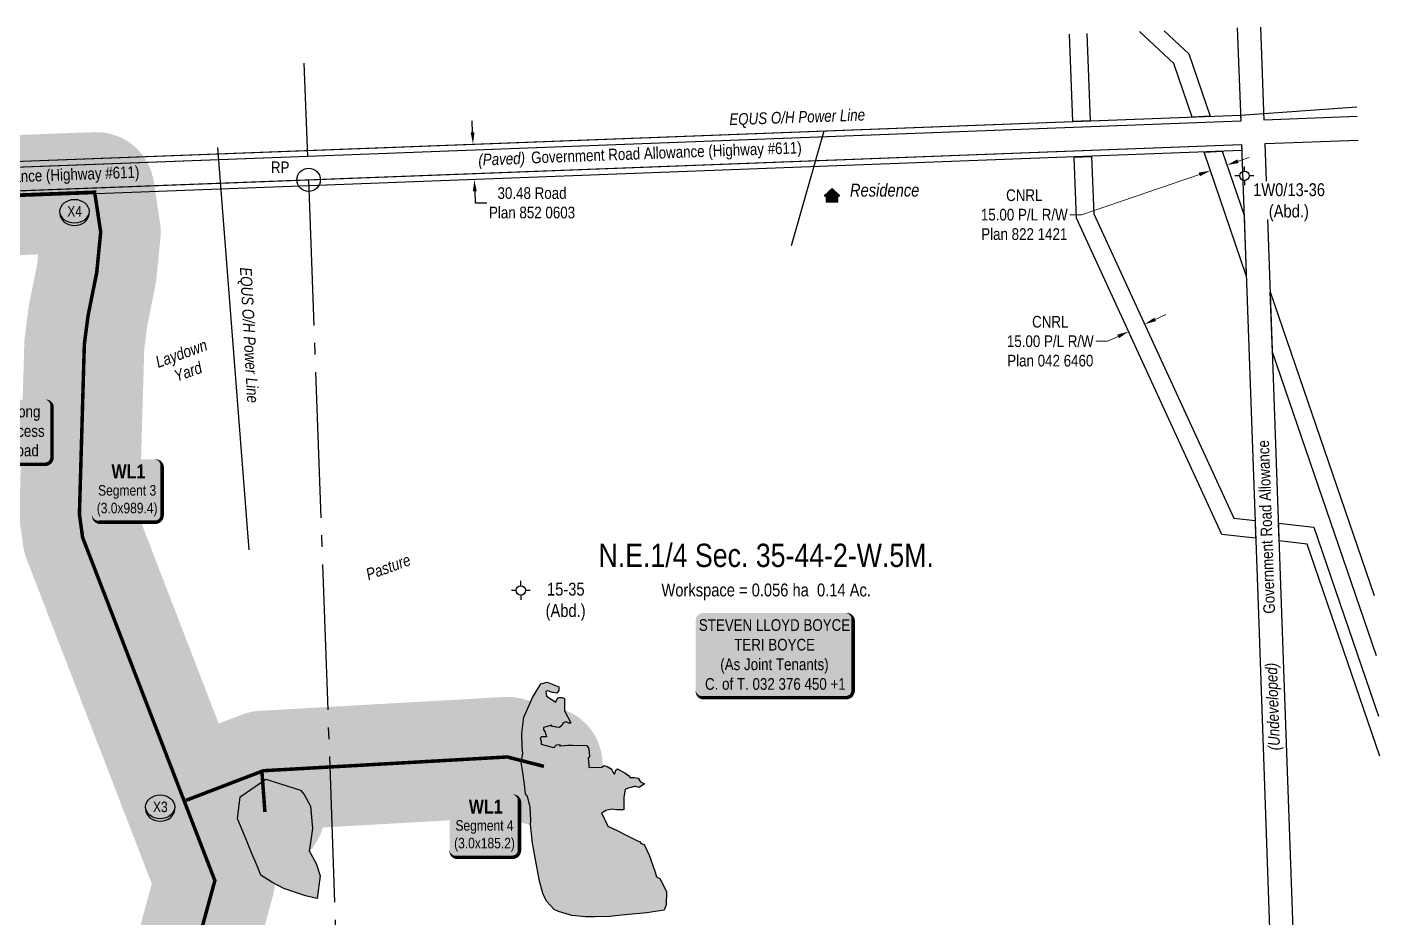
# Model space of a CAD drawing. Extents: x 687009 to 690957, y 5856829 to 5860501.
# Drawn here: x 689480 to 690641, y 5857933 to 5858698 of the extents above; entities that cross this region are included whole.
import ezdxf
from ezdxf.enums import TextEntityAlignment as Align

# ---------------------------------------------------------------- set-up
doc = ezdxf.new("R2010")
doc.units = 0
doc.header["$LTSCALE"] = 5
doc.header["$PDSIZE"] = 0.5
doc.linetypes.add('foc-QUARTERLINE', pattern=[33, 25, -3, 2, -3])
doc.layers.get('Defpoints').update_dxf_attribs({"color": 9})
for name, color, linetype in [('35', 37, 'Continuous'), ('AS-OWNER', 7, 'Continuous'), ('AS-POWER', 104, 'foc-POWER'), ('AS-RESIDENCE', 14, 'Continuous'), ('AS-TELUS', 224, 'foc-TEL'), ('C-SYMBOL', 7, 'Continuous'), ('F-RW', 190, 'Continuous'), ('F-WS-S', 190, 'Continuous'), ('L-AREAREQUIRED', 7, 'Continuous'), ('L-ROAD-T', 7, 'Continuous'), ('L-SEC', 7, 'Continuous'), ('L-SECQ', 8, 'foc-QUARTERLINE'), ('L-TITLEDB', 4, 'Continuous'), ('P-BUFFER-H 30m', 51, 'Continuous'), ('P-CROSSINGS', 250, 'Continuous'), ('T-WATER', 160, 'Continuous'), ('T-WATER-H', 133, 'Continuous')]:
    doc.layers.add(name, color=color, linetype=linetype)
doc.layers.add('F-RW-T', color=190, linetype='Continuous', lineweight=9)
doc.layers.add('T-TEXT', color=48, linetype='Continuous', lineweight=18)
doc.layers.add('P-PROPOSED-WL2', color=7, linetype='Continuous', true_color=0x05c1ff)
doc.layers.add('P-PROPOSED-WL3', color=92, linetype='Continuous', true_color=0x00bd00)
doc.styles.add('100L', font='ARIALN.TTF', dxfattribs={"height": 11})
doc.styles.add('175L', font='ARIALN.TTF', dxfattribs={"height": 20})
doc.styles.add('80', font='ARIALN.TTF', dxfattribs={"height": 10})
doc.styles.add('80CG', font='ARIALN.TTF', dxfattribs={"height": 10})
doc.styles.add('80L', font='ARIALN.TTF', dxfattribs={"height": 10})
doc.styles.add('80LS', font='ARIALNI.TTF', dxfattribs={"height": 10})
doc.styles.add('BOLD', font='ARIALNB.TTF')
doc.styles.add('Crossing', font='ARIALN.TTF', dxfattribs={"height": 10})
doc.styles.add('foc-LtypeFont', font='ARIALN.TTF', dxfattribs={"height": 7.349999999999999})
doc.linetypes.add('foc-POWER', pattern='A,6,-1,["P",foc-LtypeFont,S=0.2,R=0,X=-0.625,Y=-0.75],-1.239999999999999,4', length=12.24)
doc.linetypes.add('foc-TEL', pattern='A,2,-1,["T",foc-LtypeFont,S=0.2,R=0,X=-0.425,Y=-0.75],-1.239999999999999,8', length=12.24)
doc.linetypes.add('foc-TEL-NOLINE', pattern='A,0,-2,["T",foc-LtypeFont,S=0.2,R=0,X=-0.425,Y=-0.75],-10.24', length=12.24)
doc.dimstyles.new('Compass 5 000', dxfattribs={"dimscale": 5, "dimtxt": 9, "dimasz": 2, "dimexe": 0.2, "dimexo": 0.0625, "dimgap": 0.5, "dimtad": 0, "dimtih": 1, "dimtoh": 1, "dimzin": 0, "dimdsep": 46, "dimtxsty": '80CG', "dimcen": 0.1, "dimse1": 1, "dimse2": 1, "dimclrd": 256, "dimclrt": 256, "dimaunit": 1, "dimadec": 4, "dimazin": 0, "dimtfac": 0.06, "dimtofl": 0, "dimtmove": 0, "dimatfit": 1, "dimfxl": 0.2, "dimtolj": 1, "dimtzin": 0, "dimlwd": -1, "dimarcsym": 0})

# ---------------------------------------------------------------- blocks, each defined once
blk = doc.blocks.new('*U463')
h = blk.add_hatch(color=59)
edge = h.paths.add_edge_path()
edge.add_line((-61.49999999999999, -37), (61.49999999999999, -37))
edge.add_arc((61.5, -30.99999999999999), 6.000000000000007, 269.9999999999998, 359.9999999999999)
edge.add_line((67.5, -31), (67.5, 29.5))
edge.add_arc((61.5, 29.49999999999999), 6, 6.785183320455503e-14, 90.00000000000014)
edge.add_line((61.49999999999999, 35.5), (-61.49999999999999, 35.5))
edge.add_arc((-61.5, 29.49999999999999), 6.000000000000007, 89.99999999999987, 179.9999999999999)
edge.add_line((-67.5, 29.5), (-67.5, -31))
edge.add_arc((-61.5, -30.99999999999999), 6, 180, 270.0000000000001)
at = {"color": 1, "flags": 128}
blk.add_lwpolyline([(-61.49999999999999, -37, 3, 3, 0), (61.49999999999999, -37, 3, 3, 0.4142135623730951), (67.5, -31, 3, 3, 0), (67.5, 29.5, 3, 0, 0.4142135623730951), (61.49999999999999, 35.5, 0, 0, 0), (-61.49999999999999, 35.5, 0, 0, 0.4142135623730951), (-67.5, 29.5, 0, 0, 0), (-67.5, -31, 0, 3, 0.4142135623730951)], format="xyseb", close=True, dxfattribs=at)
blk.add_lwpolyline([(-54.30205076050055, -1.312602346922638e-10, 0, 7.5, 0), (-3.817500494356492e-16, -1.565301004892764e-15, 0, 0, 0)], format="xyseb", dxfattribs=at)
at = {"color": 1, "style": '80'}
blk.add_attdef('ENTER_TEXT_001', (-35.98567530695772, -4.996589358799454), '', height=10, dxfattribs=at)
blk = doc.blocks.new('*D464')
at = {"layer": 'Defpoints', "color": 0, "transparency": 16777216}
for p in [(690495.2804038397, 5858574.411607545), (690513.6486621471, 5858567.145306279), (690499.423770397, 5858562.285005065)]:
    blk.add_point(p, dxfattribs=at)
at = {"layer": 'F-RW-T', "transparency": 16777216}
for p, q in [((690518.9681793859, 5858582.505147114), (690528.431063182, 5858585.73838547)), ((690485.8175200436, 5858571.178369191), (690384.6925615754, 5858536.626418492)), ((690384.6925615754, 5858536.626418492), (690374.6925615752, 5858536.626418492))]:
    blk.add_line(p, q, dxfattribs=at)
for points in [[(690518.4293063267, 5858584.082294414), (690519.5070524453, 5858580.927999815), (690509.5052955898, 5858579.271908759)], [(690485.2786469844, 5858572.75551649), (690486.356393103, 5858569.601221891), (690495.2804038397, 5858574.411607545)]]:
    blk.add_solid(points, dxfattribs=at)
at = {"layer": 'F-RW-T', "transparency": 16777216, "insert": (690335.6066134172, 5858536.626418492), "char_height": 10, "attachment_point": 5, "style": '80CG'}
blk.add_mtext('\\A1;CNRL\\P15.00 P/L R/W\\PPlan 822 1421', dxfattribs=at)
blk = doc.blocks.new('*D465')
at = {"layer": 'Defpoints', "color": 0, "transparency": 16777216}
for p in [(690429.1633916199, 5858463.660778516), (690415.5428403271, 5858457.398898577), (690425.1808099723, 5858436.434833282)]:
    blk.add_point(p, dxfattribs=at)
at = {"layer": 'F-RW-T', "transparency": 16777216}
for p, q in [((690447.8871706445, 5858446.87380167), (690456.9729800243, 5858451.05089012)), ((690407.0091912132, 5858428.080656382), (690397.0091912127, 5858428.080656381)), ((690416.0950005925, 5858432.257744832), (690407.0091912132, 5858428.080656382))]:
    blk.add_line(p, q, dxfattribs=at)
for points in [[(690447.1909892363, 5858448.388103234), (690448.5833520531, 5858445.359500106), (690438.8013612651, 5858442.69671322)], [(690415.3988191844, 5858433.772046396), (690416.7911820011, 5858430.743443268), (690425.1808099723, 5858436.434833282)]]:
    blk.add_solid(points, dxfattribs=at)
at = {"layer": 'F-RW-T', "transparency": 16777216, "insert": (690357.9232430547, 5858428.080656381), "char_height": 10, "attachment_point": 5, "style": '80CG'}
blk.add_mtext('\\A1;CNRL\\P15.00 P/L R/W\\PPlan 042 6460', dxfattribs=at)
blk = doc.blocks.new('GABD')
for p, q in [((-0.8077887898243716, 0), (-1.615577579648743, 0)), ((0, 0.8077887898252811), (0, 1.615577579648743)), ((1.615577579648743, 0), (0.8077887898243716, 0)), ((0, -0.8077887898252811), (0, -1.615577579648743))]:
    blk.add_line(p, q)
blk.add_circle((0, 0), 0.8)
blk = doc.blocks.new('res_occ')
for points in [[(0.1000986410450423, 0.8906701123119093), (-1.256710929257224, -0.3736609102117654), (1.456908211347308, -0.3736609102117654)], [(-0.8999013589549576, -1.425351696405505), (1.100098641045042, -1.425351696405505), (1.100098641045042, -0.3736609102117654), (-0.8999013589549576, -0.3736609102117654)]]:
    blk.add_hatch(color=14).paths.add_polyline_path(points)
at = {"color": 14}
for points in [[(0.1000986410450423, 0.8906701123119093), (-1.256710929257224, -0.3736609102117654), (1.456908211347308, -0.3736609102117654)], [(-0.8999013589549576, -1.425351696405505), (1.100098641045042, -1.425351696405505), (1.100098641045042, -0.3736609102117654), (-0.8999013589549576, -0.3736609102117654)]]:
    blk.add_lwpolyline(points, close=True, dxfattribs=at)
blk = doc.blocks.new('RP')
at = {"layer": '35', "color": 3}
blk.add_circle((0, 0), 10, dxfattribs=at)
at = {"layer": '35', "color": 3, "style": '80'}
blk.add_attdef('RP_001', (-32.36089367917796, 5.754369554757101), '', height=10, dxfattribs=at)
blk = doc.blocks.new('xing2')
h = blk.add_hatch(color=50)
h.dxf.hatch_style = 1
edge = h.paths.add_edge_path()
edge.add_ellipse((0, 0), major_axis=(-12.5, 0), ratio=0.8162973455633619, start_angle=0, end_angle=360)
h = blk.add_hatch(color=250)
h.dxf.hatch_style = 1
edge = h.paths.add_edge_path()
edge.add_ellipse((0, -2.047489049626165), major_axis=(-12.5, 0), ratio=0.8162973455633619, start_angle=0, end_angle=180)
edge.add_line((12.5, -2.047489049626165), (12.5, 0))
edge.add_ellipse((0, 0), major_axis=(-12.5, 0), ratio=0.8162973455633619, start_angle=0, end_angle=180, ccw=False)
edge.add_line((-12.5, 0), (-12.5, -2.047489049626165))
at = {"color": 250}
blk.add_ellipse((0, 0), major_axis=(-12.5, 0), ratio=0.8162973455633619, dxfattribs=at)
blk.add_ellipse((0, -2.047489049626165), major_axis=(-12.5, 0), ratio=0.8162973455633619, start_param=0, end_param=3.141592653589793, dxfattribs=at)
at = {"color": 250, "style": 'Crossing'}
blk.add_attdef('CROSSING', text='', height=9, dxfattribs=at).set_placement((0.08916442567715421, 0.0199513138486509), align=Align.MIDDLE_CENTER)
at = {"color": 250, "style": 'Crossing', "flags": 1}
for tag, p in [('OWNER', (0.08916442567715421, -12.49201765665748)), ('DESCRIPTION', (0.08916442567715421, -25.770021277247)), ('LOCATION', (0.08916442567715421, -39.30337514164421)), ('DWG_REF', (0.08916442567715421, -52.83672900604233))]:
    blk.add_attdef(tag, text='', height=9, dxfattribs=at).set_placement(p, align=Align.MIDDLE_CENTER)
blk = doc.blocks.new('*D501')
at = {"layer": 'Defpoints', "color": 0, "transparency": 16777216}
for p in [(689851.9407806008, 5858596.867721641), (689853.1020679036, 5858566.359889701), (689863.8032112673, 5858566.767231067)]:
    blk.add_point(p, dxfattribs=at)
at = {"layer": 'L-TITLEDB', "transparency": 16777216}
for p, q in [((689862.2615472506, 5858607.267826066), (689861.8811705367, 5858617.260589126)), ((689864.1835879812, 5858556.774468007), (689864.5639646951, 5858546.781704948)), ((689864.5639646951, 5858546.781704948), (689874.563964695, 5858546.781704948))]:
    blk.add_line(p, q, dxfattribs=at)
for points in [[(689863.9270077604, 5858607.331222185), (689860.5960867407, 5858607.204429947), (689862.6419239645, 5858597.275063007)], [(689865.849048491, 5858556.837864126), (689862.5181274713, 5858556.711071888), (689863.8032112673, 5858566.767231067)]]:
    blk.add_solid(points, dxfattribs=at)
at = {"layer": 'L-TITLEDB', "transparency": 16777216, "insert": (689913.2986168098, 5858546.781704948), "char_height": 10, "attachment_point": 5, "style": '80CG'}
blk.add_mtext('\\A1;30.48 Road\\PPlan 852 0603', dxfattribs=at)
blk = doc.blocks.new('*U502')
h = blk.add_hatch(color=59)
edge = h.paths.add_edge_path()
edge.add_line((-18.99999999999998, -28.5), (18.99999999999998, -28.5))
edge.add_arc((18.99999999999998, -22.49999999999999), 6.000000000000007, 269.9999999999999, 359.9999999999999)
edge.add_line((24.99999999999999, -22.5), (24.99999999999999, 21))
edge.add_arc((18.99999999999998, 20.99999999999999), 6.000000000000007, 6.785183320455494e-14, 90.00000000000007)
edge.add_line((18.99999999999998, 27), (-18.99999999999998, 27))
edge.add_arc((-18.99999999999998, 20.99999999999999), 6.000000000000007, 89.99999999999993, 179.9999999999999)
edge.add_line((-24.99999999999999, 21), (-24.99999999999999, -22.5))
edge.add_arc((-18.99999999999998, -22.49999999999999), 6.000000000000007, 180, 270.0000000000001)
at = {"color": 1, "flags": 128}
blk.add_lwpolyline([(52.18312858462288, 32.97587194932537, 0, 7.499999999999999, 0), (-6.78768500806788e-15, -2.891198473161696e-16, 0, 0, 0)], format="xyseb", dxfattribs=at)
blk.add_lwpolyline([(-18.99999999999998, -28.5, 3, 3, 0), (18.99999999999998, -28.5, 3, 3, 0.4142135623730951), (24.99999999999999, -22.5, 3, 3, 0), (24.99999999999999, 21, 3, 0, 0.4142135623730951), (18.99999999999998, 27, 0, 0, 0), (-18.99999999999998, 27, 0, 0, 0.4142135623730951), (-24.99999999999999, 21, 0, 0, 0), (-24.99999999999999, -22.5, 0, 3, 0.4142135623730951)], format="xyseb", close=True, dxfattribs=at)
at = {"color": 1, "style": '80'}
blk.add_attdef('ENTER_TEXT_001', (-35.98567530695772, -4.996589358799454), '', height=10, dxfattribs=at)
blk = doc.blocks.new('*U530')
h = blk.add_hatch(color=254)
edge = h.paths.add_edge_path()
edge.add_line((-23.99999999999999, -35.30845563206822), (23.99999999999998, -35.30845563206822))
edge.add_arc((23.99999999999998, -29.30845563206822), 6, 270, 360)
edge.add_line((29.99999999999998, -29.30845563206822), (29.99999999999998, 12.5))
edge.add_arc((23.99999999999998, 12.5), 6, 0, 90)
edge.add_line((23.99999999999998, 18.5), (-23.99999999999998, 18.5))
edge.add_arc((-23.99999999999998, 12.5), 6, 90, 180)
edge.add_line((-29.99999999999998, 12.5), (-29.99999999999999, -29.30845563206822))
edge.add_arc((-23.99999999999999, -29.30845563206822), 6, 180, 270)
at = {"layer": 'P-PROPOSED-WL2', "flags": 128}
blk.add_lwpolyline([(25.37934314027968, 47.56352351533677, 0, 7.499999999999996, 0), (-3.398394867633905e-15, -2.958228394578794e-31, 0, 0, 0)], format="xyseb", dxfattribs=at)
blk.add_lwpolyline([(-23.99999999999999, -35.30845563206822, 3, 3, 0), (23.99999999999998, -35.30845563206822, 3, 3, 0.414213562373095), (29.99999999999998, -29.30845563206822, 3, 3, 0), (29.99999999999998, 12.5, 3, 0, 0.414213562373095), (23.99999999999998, 18.5, 0, 0, 0), (-23.99999999999998, 18.5, 0, 0, 0.414213562373095), (-29.99999999999998, 12.5, 0, 0, 0), (-29.99999999999999, -29.30845563206822, 0, 3, 0.414213562373095)], format="xyseb", close=True, dxfattribs=at)
at = {"layer": 'P-PROPOSED-WL2'}
for tag, p, height, style in [('TEMP_AREA_W1_001', (-9.212824010914055, 2.244292974654144), 12, 'BOLD'), ('ENTER_TEXT_001', (-30.65893587994544, -12.47010782646594), 9, '80')]:
    blk.add_attdef(tag, p, '', height=height, dxfattribs=dict(at, style=style))
blk = doc.blocks.new('*U528')
h = blk.add_hatch(color=254)
edge = h.paths.add_edge_path()
edge.add_line((-23.99999999999999, -35.30845563206822), (23.99999999999998, -35.30845563206822))
edge.add_arc((23.99999999999998, -29.30845563206822), 6, 270, 360)
edge.add_line((29.99999999999998, -29.30845563206822), (29.99999999999998, 12.5))
edge.add_arc((23.99999999999998, 12.5), 6, 0, 90)
edge.add_line((23.99999999999998, 18.5), (-23.99999999999998, 18.5))
edge.add_arc((-23.99999999999998, 12.5), 6, 90, 180)
edge.add_line((-29.99999999999998, 12.5), (-29.99999999999999, -29.30845563206822))
edge.add_arc((-23.99999999999999, -29.30845563206822), 6, 180, 270)
at = {"layer": 'P-PROPOSED-WL2', "flags": 128}
blk.add_lwpolyline([(-23.99999999999999, -35.30845563206822, 3, 3, 0), (23.99999999999998, -35.30845563206822, 3, 3, 0.414213562373095), (29.99999999999998, -29.30845563206822, 3, 3, 0), (29.99999999999998, 12.5, 3, 0, 0.414213562373095), (23.99999999999998, 18.5, 0, 0, 0), (-23.99999999999998, 18.5, 0, 0, 0.414213562373095), (-29.99999999999998, 12.5, 0, 0, 0), (-29.99999999999999, -29.30845563206822, 0, 3, 0.414213562373095)], format="xyseb", close=True, dxfattribs=at)
blk.add_lwpolyline([(-38.80829092195984, -40.62242336932036, 0, 7.499999999999996, 0), (-3.398394867633904e-15, 1.97215226305253e-31, 0, 0, 0)], format="xyseb", dxfattribs=at)
at = {"layer": 'P-PROPOSED-WL2'}
for tag, p, height, style in [('TEMP_AREA_W1_001', (-9.212824010914055, 2.244292974654144), 12, 'BOLD'), ('ENTER_TEXT_001', (-30.65893587994544, -12.47010782646594), 9, '80')]:
    blk.add_attdef(tag, p, '', height=height, dxfattribs=dict(at, style=style))

msp = doc.modelspace()

# ---------------------------------------------------------------- hatches: boundary and pattern name
at = {"layer": 'P-BUFFER-H 30m'}
h = msp.add_hatch(color=256, dxfattribs=at)
h.dxf.hatch_style = 1
edge = h.paths.add_edge_path()
edge.add_line((690071.2443255985, 5857687.12353174), (690070.0745351468, 5857684.361395894))
edge.add_arc((690024.0389377099, 5857703.857903423), 49.99390000001409, 247.0468864273067, 337.04688642848316, ccw=False)
edge.add_line((690004.5424301795, 5857657.822305986), (689940.0232625963, 5857685.14677893))
edge.add_line((689940.0232625963, 5857685.14677893), (689912.432715034, 5857695.172374634))
edge.add_line((689912.432715034, 5857695.172374634), (689891.7621787093, 5857698.3575878))
edge.add_line((689891.7621787093, 5857698.3575878), (689834.0933189148, 5857695.126986505))
edge.add_arc((689831.2970519856, 5857745.042624622), 49.9939000007523, 269.62890640423035, 273.2063501179602, ccw=False)
edge.add_line((689830.973253504, 5857695.049773214), (689755.6545951284, 5857695.537604314))
edge.add_line((689755.6545951284, 5857695.537604314), (689736.502457404, 5857689.277532655))
edge.add_arc((689720.970109325, 5857736.797383244), 49.99389999670665, 271.9541163176707, 288.1005084824957, ccw=False)
edge.add_line((689722.6748589254, 5857686.832556959), (689701.7260801074, 5857686.117805699))
edge.add_arc((689700.0213304952, 5857736.082631988), 49.9939000008337, 225.1432552012045, 271.9541163309926, ccw=False)
edge.add_line((689664.7588024744, 5857700.643329584), (689641.9940202569, 5857723.294559052))
edge.add_arc((689677.2565482351, 5857758.733861952), 49.99390032233812, 225.0595366905232, 225.1432556371774, ccw=False)
edge.add_line((689641.9422750274, 5857723.346121458), (689639.6124849267, 5857725.671074796))
edge.add_arc((689674.9267581715, 5857761.05881479), 49.99389999456474, 198.276768267447, 225.0595362555294, ccw=False)
edge.add_line((689627.4549147391, 5857745.380354477), (689582.8585112474, 5857880.411055342))
edge.add_arc((689630.3303546855, 5857896.089515654), 49.99389999959438, 187.5521868390459, 198.2767682643833, ccw=False)
edge.add_line((689580.770123638, 5857889.518858481), (689577.6120087751, 5857913.339444175))
edge.add_arc((689627.1722398229, 5857919.910101349), 49.99390000000799, 164.7437299251624, 187.5521868400689, ccw=False)
edge.add_line((689578.9401981677, 5857933.06533586), (689587.0365142366, 5857962.749478215))
edge.add_line((689587.0365142366, 5857962.749478215), (689573.4753232907, 5857997.925436327))
edge.add_line((689573.4753232907, 5857997.925436327), (689479.6053527086, 5858241.45545326))
edge.add_arc((689526.253797336, 5858259.436350129), 49.99390001151205, 187.9243772961414, 201.0794284463863, ccw=False)
edge.add_line((689476.7372942814, 5858252.54389312), (689473.9358368276, 5858272.670007257))
edge.add_arc((689523.4523398688, 5858279.56246427), 49.99389999889962, 178.338286337181, 187.9243773035609, ccw=False)
edge.add_line((689473.479464274, 5858281.012202829), (689477.7165920079, 5858427.067128165))
edge.add_arc((689527.6894676376, 5858425.617389606), 49.99390003376349, 172.6196544044083, 178.3382863394086, ccw=False)
edge.add_line((689478.1097528016, 5858432.039376633), (689481.2821754996, 5858456.531455485))
edge.add_arc((689530.8618902983, 5858450.109468462), 49.99389999638356, 168.6353964440166, 172.6196544031581, ccw=False)
edge.add_line((689481.8482158403, 5858459.960851764), (689488.8034869327, 5858494.565473528))
edge.add_line((689488.8034869327, 5858494.565473528), (689489.5966974278, 5858502.598014894))
edge.add_line((689489.5966974278, 5858502.598014894), (688971.1391903041, 5858483.096326819))
edge.add_line((688971.1391903041, 5858483.096326819), (688978.0644079524, 5858299.702987806))
edge.add_arc((688928.1061139046, 5858297.81648494), 49.99390000012879, -87.83269331454773, 2.1625502314515757, ccw=False)
edge.add_line((688929.9967640907, 5858247.858347674), (688909.8884299328, 5858247.097354014))
edge.add_arc((688907.9977797468, 5858297.055491281), 49.99390000038043, 182.1655036757525, 272.167306685319, ccw=False)
edge.add_line((688858.0395830098, 5858295.166413201), (688851.1039930898, 5858478.583694645))
edge.add_line((688851.1039930898, 5858478.583694645), (688094.8010200649, 5858450.102987351))
edge.add_line((688094.8010200649, 5858450.102987351), (687293.560712656, 5858419.892808022))
edge.add_line((687293.560712656, 5858419.892808022), (687265.4885903312, 5858418.834369199))
edge.add_arc((687263.6049453584, 5858468.792771082), 49.99389999879019, 182.1592725971821, 272.15927259708906, ccw=False)
edge.add_line((687213.6465434744, 5858466.909126109), (687213.533524776, 5858469.906630223))
edge.add_arc((687263.4919266602, 5858471.790275197), 49.99389999999299, 92.15927259624891, 182.1592725982387, ccw=False)
edge.add_line((687261.6082816881, 5858521.74867708), (687289.680404012, 5858522.807115904))
edge.add_line((687289.680404012, 5858522.807115904), (688090.9231686047, 5858553.017387822))
edge.add_line((688090.9231686047, 5858553.017387822), (688900.1762426507, 5858583.492079568))
edge.add_arc((688902.0575694974, 5858533.533590334), 49.99390000093553, 84.00758123637797, 92.15661401058048, ccw=False)
edge.add_arc((688916.1834125841, 5858534.060185254), 49.99390000189398, 92.15415514702431, 100.2622809319655, ccw=False)
edge.add_line((688914.304229721, 5858584.018755181), (689537.4404916024, 5858607.45791623))
edge.add_arc((689539.3196744357, 5858557.499346304), 49.99389999982757, 8.64413805229998, 92.15415511280008, ccw=False)
edge.add_line((689588.7456883499, 5858565.01327908), (689594.171233869, 5858529.324499814))
edge.add_arc((689544.7452199546, 5858521.810567036), 49.99390000042543, -5.639652833308503, 8.644138053335212, ccw=False)
edge.add_line((689594.4971308417, 5858516.897584201), (689591.0320288783, 5858481.807812897))
edge.add_arc((689541.2801179626, 5858486.720795725), 49.99390002832771, 348.6353964524769, 354.36034717735214, ccw=False)
edge.add_line((689590.2937924535, 5858476.869412424), (689583.1796079114, 5858441.47414717))
edge.add_line((689583.1796079114, 5858441.47414717), (689580.5839626552, 5858421.43496755))
edge.add_line((689580.5839626552, 5858421.43496755), (689576.5524423871, 5858282.467386501))
edge.add_line((689576.5524423871, 5858282.467386501), (689577.8988610277, 5858272.794501696))
edge.add_line((689577.8988610277, 5858272.794501696), (689644.4308112857, 5858100.188428735))
edge.add_line((689644.4308112857, 5858100.188428735), (689664.593097456, 5858107.902858209))
edge.add_arc((689682.4585407517, 5858061.210075329), 49.9939000000206, 93.22974678397719, 110.9376904591494, ccw=False)
edge.add_line((689679.6418910626, 5858111.12456743), (689736.7773416406, 5858114.348692174))
edge.add_line((689736.7773416406, 5858114.348692174), (689889.3605122908, 5858122.958684735))
edge.add_arc((689892.1770970771, 5858073.044188972), 49.99389999959693, 75.65231338103672, 93.2296722834439, ccw=False)
edge.add_line((689904.5658568509, 5858121.4787703), (689936.2602456543, 5858113.371873156))
edge.add_arc((689923.8714858807, 5858064.937291828), 49.99389999953729, -14.347686621419086, 75.65231338129519, ccw=False)
edge.add_line((689972.3060672089, 5858052.548532052), (689971.5627416224, 5858049.642457172))
edge.add_arc((689923.1281602943, 5858062.031216947), 49.99389999991232, 255.6523133794857, 345.6523133796149, ccw=False)
edge.add_line((689910.739400519, 5858013.596635619), (689886.9825785015, 5858019.673235291))
edge.add_line((689886.9825785015, 5858019.673235291), (689742.5795750973, 5858011.52483478))
edge.add_line((689742.5795750973, 5858011.52483478), (689733.7822153849, 5858011.028404199))
edge.add_arc((689685.6204755679, 5858024.438730629), 49.9938999996549, 277.1801890702899, 344.44048097899173, ccw=False)
edge.add_arc((689642.7390074675, 5857965.584207944), 49.99389999999109, -15.256270075972623, 10.665569125069624, ccw=False)
edge.add_line((689690.9710491224, 5857952.428973433), (689681.1109891516, 5857916.278282021))
edge.add_line((689681.1109891516, 5857916.278282021), (689682.2104476542, 5857907.985440684))
edge.add_line((689682.2104476542, 5857907.985440684), (689720.3970339361, 5857792.362630202))
edge.add_line((689720.3970339361, 5857792.362630202), (689731.8542819667, 5857796.107548639))
edge.add_arc((689747.3866300604, 5857748.587698051), 49.99390000037864, 89.59937573579782, 108.10050849880611, ccw=False)
edge.add_line((689747.7361951831, 5857798.580375929), (689751.4174989242, 5857798.554635053))
edge.add_line((689751.4174989242, 5857798.554635053), (689829.9853657257, 5857798.04576581))
edge.add_line((689829.9853657257, 5857798.04576581), (689891.5473115157, 5857801.494457225))
edge.add_arc((689894.3435784405, 5857751.578819109), 49.99390000051139, 81.23994563544608, 93.20635011303148, ccw=False)
edge.add_line((689901.9574905934, 5857800.989530286), (689933.2572550452, 5857796.166412964))
edge.add_arc((689925.6433428933, 5857746.755701787), 49.99390000033375, 70.03033995805532, 81.23994563663291, ccw=False)
edge.add_line((689942.7173845028, 5857793.743648543), (689976.4928395374, 5857781.470638872))
edge.add_arc((689959.418797995, 5857734.482692115), 49.99389997833607, 67.04688650388562, 70.03034003052278, ccw=False)
edge.add_line((689978.9153054551, 5857780.518289558), (690044.7052356917, 5857752.655636705))
edge.add_arc((690025.2087281625, 5857706.620039269), 49.9938999993091, -22.953113571932988, 67.04688642799613, ccw=False)
h.paths.add_polyline_path([(690025.2087281614, 5857706.620039268), (690024.0389377096, 5857703.857903422), (689958.3209374349, 5857731.690093258), (689924.8955715022, 5857743.835890813), (689894.1974614729, 5857748.566296582), (689831.2970519919, 5857745.042624621), (689751.048505893, 5857745.56238609), (689747.8541961478, 5857745.584721372), (689720.9701093136, 5857736.797383247), (689700.0213304961, 5857736.082631987), (689677.2565482783, 5857758.733861454), (689674.9267581776, 5857761.058814792), (689630.3303546858, 5857896.089515652), (689627.1722398226, 5857919.910101352), (689639.5860361524, 5857965.423751544), (689620.1226879673, 5858015.909134668), (689526.2537973232, 5858259.43635013), (689523.4523398703, 5858279.562464269), (689527.6894676037, 5858425.617389608), (689530.8618903022, 5858450.10946846), (689538.3097426486, 5858487.164834098), (689541.7231697299, 5858521.731313498), (689536.7565708959, 5858554.401180311), (688919.2941169558, 5858531.175438549), (688928.1061139052, 5858297.816484937), (688907.9977797468, 5858297.05549128), (688899.1734048218, 5858530.423218881), (688092.9196931901, 5858500.061476581), (687291.677067683, 5858469.851209903), (687263.604945359, 5858468.792771083), (687263.4919266602, 5858471.790275197), (687291.5640489846, 5858472.848714019), (688092.8068135775, 5858503.058985937), (688902.0575695257, 5858533.533590335), (688910.8819232995, 5858300.166422093), (688924.9954354862, 5858300.700543582), (688916.1834125549, 5858534.060185254), (689539.319674436, 5858557.499346303), (689544.745219955, 5858521.810567036), (689541.2801179916, 5858486.720795731), (689533.8232705438, 5858449.620676689), (689530.6834956255, 5858425.380648736), (689526.4580060501, 5858279.726893829), (689529.1771028161, 5858260.19247192), (689615.7188374208, 5858035.674343427), (689682.458540751, 5858061.210075325), (689739.593991329, 5858064.434200073), (689892.1770970777, 5858073.044188971), (689923.8714858807, 5858064.937291827), (689923.1281602943, 5858062.031216947), (689891.8830677245, 5858070.023191594), (689739.7629903103, 5858061.439330547), (689683.0971018337, 5858058.241702956), (689685.6204755678, 5858024.438730629), (689682.6291645919, 5858024.215430872), (689680.1725782136, 5858057.123723552), (689616.7976945342, 5858032.875428185), (689622.921529848, 5858016.988156568), (689642.739007468, 5857965.584207943), (689630.2253765771, 5857919.704526673), (689633.2669637221, 5857896.762869901), (689677.551110102, 5857762.677633096), (689679.3738534469, 5857760.85867386), (689701.2166855518, 5857739.124795738), (689720.442592242, 5857739.780764332), (689747.3866300613, 5857748.587698051), (689751.0679338023, 5857748.561957174), (689831.2228055996, 5857748.042802421), (689894.3435784387, 5857751.57881911), (689925.6433428904, 5857746.755701788), (689959.4187979256, 5857734.482692121)], flags=16)
at = {"layer": 'T-WATER-H'}
h = msp.add_hatch(color=256, dxfattribs=at)
h.dxf.hatch_style = 1
h.paths.add_polyline_path([(689916.0855290407, 5857984.943626056), (689913.7898820087, 5857997.567323508), (689912.0979670128, 5858013.710921799), (689912.2909934587, 5858016.896891922), (689911.7169094072, 5858028.846405206), (689909.4605263037, 5858037.763498119), (689907.6850881634, 5858039.812881825), (689906.9386988805, 5858048.047502083), (689905.2009844497, 5858059.951428692), (689903.8696186051, 5858066.891768534), (689905.2720748646, 5858074.362997008), (689904.7392204836, 5858079.851362437), (689904.584130507, 5858091.923237273), (689906.169358986, 5858105.54654836), (689908.7976092704, 5858111.476594816), (689913.7699100457, 5858122.477978363), (689920.9346772968, 5858134.306883073), (689926.2882484391, 5858135.57608527), (689936.1861995122, 5858131.725972439), (689936.2088864691, 5858128.442506223), (689934.6033622967, 5858126.154722157), (689930.8677480562, 5858126.855950287), (689926.781626131, 5858128.391022325), (689925.0040094889, 5858127.791647294), (689925.7961982072, 5858123.796698716), (689933.8397577594, 5858118.60257455), (689934.4164458349, 5858120.108424126), (689936.0219700075, 5858122.396208197), (689939.0938670669, 5858122.410606669), (689941.1369280295, 5858121.643070645), (689941.1240697787, 5858111.153820269), (689946.5062251014, 5858100.875926288), (689946.4087290079, 5858100.660212887), (689944.8219603099, 5858100.598049239), (689942.660682038, 5858101.678794755), (689940.7772808166, 5858101.075275474), (689939.6426601391, 5858100.289196746), (689939.0701163065, 5858098.677562589), (689936.7116673461, 5858096.678122556), (689933.8347624735, 5858097.09515089), (689933.3950471816, 5858097.501712242), (689930.3148616358, 5858097.698882931), (689930.2734192048, 5858098.756728729), (689923.2480159998, 5858096.892295742), (689922.9845374208, 5858095.504663475), (689923.4491181714, 5858094.463394644), (689924.6749121968, 5858092.92221262), (689924.7412200866, 5858091.229659347), (689925.4090815111, 5858090.408248167), (689925.6786700744, 5858088.935552534), (689921.5530714594, 5858088.773927053), (689920.2234585952, 5858087.556421515), (689921.059268246, 5858085.152385877), (689921.0612339873, 5858082.397842553), (689930.6978849833, 5858079.808856202), (689932.5086555704, 5858079.561954597), (689932.7887111225, 5858080.526448539), (689934.3257489027, 5858081.85802715), (689937.06371525, 5858082.28313121), (689937.1860768024, 5858081.86413713), (689937.2316634768, 5858080.700506756), (689937.6423690668, 5858081.034437463), (689943.9770111305, 5858081.600445794), (689948.0051136514, 5858081.546357868), (689959.8778520558, 5858081.375805623), (689961.8607151128, 5858079.440494982), (689962.4330461847, 5858075.648827079), (689962.5739504506, 5858072.052151362), (689961.366699139, 5858070.415651747), (689962.0011938576, 5858065.037215141), (689962.0965114493, 5858062.604169809), (689962.2022960293, 5858062.608314052), (689973.2163250654, 5858062.721961591), (689974.7492186028, 5858064.159324783), (689977.6427004476, 5858063.319158128), (689981.1065476227, 5858061.44186689), (689981.7826975333, 5858060.408886551), (689982.8176436143, 5858058.330493141), (689984.0475818829, 5858056.683526536), (689984.7424872684, 5858057.876166617), (689985.0785964823, 5858060.114219767), (689986.5139939262, 5858061.335869549), (689993.6574016791, 5858057.483790981), (689993.5599055854, 5858057.268077573), (689995.8352569233, 5858055.979907145), (689997.4032701468, 5858053.816450371), (690001.0040901056, 5858053.851570057), (690004.3124217837, 5858053.239549533), (690006.2350869352, 5858050.136464271), (690009.8005744471, 5858048.369101856), (690005.257947497, 5858045.330571503), (690002.3603214097, 5858046.276522738), (690001.1966910305, 5858046.230936064), (689998.1538036728, 5858045.476045533), (689995.7414795514, 5858044.851805041), (689993.2440920655, 5858043.694497407), (689992.0159067775, 5858037.183618634), (689992.0532049657, 5858036.231557413), (689992.1171215929, 5858026.486943336), (689991.5964871797, 5858026.254652961), (689986.08740054, 5858026.250721477), (689981.8270076434, 5858026.825443809), (689976.5750768378, 5858025.666170439), (689974.5091161577, 5858024.313870617), (689972.8455725814, 5858023.507070668), (689978.2733145787, 5858012.065546304), (689986.7919218703, 5858008.267342894), (689992.8567626092, 5858004.902744799), (690003.7606500618, 5857999.714730616), (690005.5838533782, 5857999.150475274), (690006.9278647129, 5857997.296083749), (690009.5081370611, 5857996.33769979), (690014.124934866, 5857986.665503588), (690014.9607445169, 5857984.261467951), (690018.9075023957, 5857972.761924188), (690020.0170448533, 5857968.779408339), (690023.1635382889, 5857966.889684369), (690028.78212823, 5857955.985371395), (690028.2693567816, 5857944.734907744), (690026.759150201, 5857940.01407834), (690011.698263169, 5857937.728898291), (689992.8001215596, 5857936.035017559), (689979.614347264, 5857934.56492595), (689967.5466166721, 5857934.304051395), (689959.2829867122, 5857934.298154172), (689947.3688058765, 5857935.52655222), (689936.0023034144, 5857939.001291906), (689932.2293909858, 5857940.654581249), (689925.922005644, 5857947.505926248), (689922.7196713067, 5857953.525393068), (689919.6191900669, 5857965.058090781)])
h = msp.add_hatch(color=256, dxfattribs=at)
h.dxf.hatch_style = 1
h.paths.add_polyline_path([(689728.8664800765, 5857950.062882534), (689718.916619584, 5857952.533651585), (689700.240726883, 5857958.688550972), (689689.9591141806, 5857964.21878435), (689680.5072011445, 5857970.205309991), (689677.3401992539, 5857978.027258918), (689672.8893839344, 5857988.871373986), (689665.3980725197, 5858007.012659324), (689660.9431129578, 5858017.962558972), (689660.7108225818, 5858018.483193381), (689662.8334752065, 5858037.318958586), (689684.8102621417, 5858052.376816074), (689714.6327996585, 5858042.950457669), (689717.7439606473, 5858039.2582516), (689723.1095389975, 5858029.403495941), (689724.9257812868, 5858010.086360255), (689723.1643160963, 5857998.257242788), (689722.0667808463, 5857991.115800775), (689728.0027245271, 5857980.223920532), (689731.6031189647, 5857969.452436097)])

# ---------------------------------------------------------------- linework, layer by layer
at = {"layer": 'AS-POWER', "flags": 128}
for points in [[(687185.5656321463, 5858496.404123245), (687265.3929999999, 5858499.402), (687285.4929999999, 5858500.159), (687341.0136753499, 5858514.097068214), (689024.8447287887, 5858572.727347503), (689058.9859429824, 5858566.93125265), (690521.139, 5858622.132), (690620.9941546862, 5858629.056983375)], [(690135.7939898169, 5858510.092712163), (690163.8438321155, 5858608.601361975)], [(689643.3672484356, 5858594.233215965), (689670.3587091081, 5858249.136409184)]]:
    msp.add_lwpolyline(points, dxfattribs=at)
at = {"layer": 'AS-TELUS', "linetype": 'foc-TEL-NOLINE', "flags": 128}
msp.add_lwpolyline([(687186.5251712771, 5858471.12684358), (688092.7241623458, 5858505.237547561), (688898.9970000006, 5858535.597000001), (690522.0718031749, 5858596.901283098)], dxfattribs=at)
at = {"layer": 'F-RW', "flags": 128}
for points in [[(690455.6563108749, 5858694.467712405), (690476.8680000006, 5858674.680999995), (690495.1980000007, 5858621.13), (690479.5710000005, 5858620.376), (690463.889, 5858666.275999996), (690434.5218031491, 5858693.670689829)], [(690389.2731484901, 5858691.9642768), (690392.1710000001, 5858617.043000001), (690377.2139999998, 5858616.524), (690374.3000878426, 5858691.399614143)], [(690637.6902874983, 5858158.332644236), (690548.521, 5858418.784000001), (690546.6769999998, 5858470.583000001), (690635.8554127339, 5858210.064396767)], [(690640.7454100291, 5858072.19769608), (690578.44, 5858254.151000001), (690554.3240000006, 5858256.861999996), (690553.7799999999, 5858272.026000001), (690584.0590000001, 5858268.622), (690639.5237828088, 5858106.63978349)]]:
    msp.add_lwpolyline(points, dxfattribs=at)
for points in [[(690489.8630000007, 5858590.266999996), (690505.4900000005, 5858591.022), (690524.209, 5858536.24), (690526.041, 5858484.383)], [(690378.354, 5858586.015000001), (690393.3489999999, 5858586.587999995), (690395.2679999999, 5858537.38), (690515.2710000005, 5858276.385), (690533.5700000001, 5858274.298), (690534.1140000001, 5858259.134000001), (690505.176, 5858262.433), (690380.4169999999, 5858533.802999996)]]:
    msp.add_lwpolyline(points, close=True, dxfattribs=at)
at = {"layer": 'L-SEC'}
for p, q in [((690518.3641900704, 5858696.832546066), (690521.3257440426, 5858617.001979914)), ((690541.426888247, 5858617.753813536), (690538.465015208, 5858697.590586505)), ((690521.3257440426, 5858617.001979914), (690121.0871406485, 5858601.822009916)), ((690621.2890687651, 5858620.742289419), (690541.426888247, 5858617.753813536)), ((690121.0871406485, 5858601.822009916), (689720.8500890534, 5858586.641078445)), ((690542.1726768125, 5858597.653549481), (690622.0020556618, 5858600.640611394)), ((690121.8439544691, 5858581.720997483), (690522.0718031749, 5858596.901283098)), ((690522.0718031749, 5858596.901283098), (690536.4778305371, 5858194.020059514)), ((690556.5775910814, 5858194.78493478), (690542.1726768125, 5858597.653549481)), ((689720.8500890534, 5858586.641078445), (689319.5909819804, 5858571.545868556)), ((689721.6151943048, 5858566.540654162), (690121.8439544691, 5858581.720997483)), ((689320.3567443442, 5858551.44628901), (689721.6151943048, 5858566.540654162)), ((690536.4778305371, 5858194.020059514), (690550.8839596898, 5857791.13817246)), ((690570.9839316818, 5857791.916265636), (690556.5775910814, 5858194.78493478))]:
    msp.add_line(p, q, dxfattribs=at)
at = {"layer": 'L-SECQ'}
msp.add_line((689721.6151943048, 5858566.540654162), (689750.50752987, 5857762.38935282), dxfattribs=at)
at = {"layer": 'L-SECQ', "flags": 128}
for points in [[(689720.8488592029, 5858586.641031802), (689717.7988011074, 5858666.641699121)], [(689721.6151943048, 5858566.540654162), (689721.6103588062, 5858566.667485557)]]:
    msp.add_lwpolyline(points, dxfattribs=at)
at = {"layer": 'L-TITLEDB', "flags": 128}
for points in [[(688918.3323076287, 5858556.452717312), (688918.1200000001, 5858561.633), (689720.6559999998, 5858591.818), (690521.139, 5858622.132), (690521.3257440426, 5858617.001979914), (689720.8500890534, 5858586.641078445)], [(688933.44, 5858289.847000001), (688928.3030000001, 5858292.589), (688919.0981234107, 5858536.352176647), (689721.6151943048, 5858566.540654162), (690522.0718031749, 5858596.901283098), (690522.246, 5858591.831000001), (689721.804, 5858561.361999996), (688924.3269999999, 5858531.366000001)]]:
    msp.add_lwpolyline(points, close=True, dxfattribs=at)
at = {"layer": 'P-PROPOSED-WL2', "linetype": 'Continuous', "const_width": 2.999999999999998, "flags": 128}
for points in [[(689538.2649169125, 5858554.458429946), (689543.2341948429, 5858521.770940267), (689539.7949303201, 5858486.942814915), (689532.3425804228, 5858449.865072574), (689529.1864816146, 5858425.499019172), (689524.95517296, 5858279.644679049), (689527.7154500696, 5858259.814411025), (689615.3955723295, 5858032.342925214)], [(689739.6808183932, 5858062.936697922), (689892.030082401, 5858071.533690282), (689923.4998230875, 5858063.484254386)], [(689616.4015789217, 5858034.329719746), (689682.7762999696, 5858059.725803294), (689739.6784908195, 5858062.936765306)], [(689681.5182568518, 5858059.244454858), (689684.1248200797, 5858024.32708075)], [(689678.3152008624, 5857759.796267657), (689676.2389341397, 5857761.868223944), (689631.7986592037, 5857896.426192777), (689628.6988081997, 5857919.807314012), (689641.16252181, 5857965.503979743), (689615.3945854098, 5858032.342641267)]]:
    msp.add_lwpolyline(points, dxfattribs=at)
at = {"layer": 'P-PROPOSED-WL3', "linetype": 'Continuous', "const_width": 2.999999999999998, "flags": 128}
msp.add_lwpolyline([(689539.5455174274, 5858556.006963695), (688919.2370107308, 5858532.674168161)], dxfattribs=at)
at = {"layer": 'T-WATER', "flags": 128}
for points in [[(689916.0855290407, 5857984.943626056), (689913.7898820087, 5857997.567323508), (689912.0979670128, 5858013.710921799), (689912.2909934587, 5858016.896891922), (689911.7169094072, 5858028.846405206), (689909.4605263037, 5858037.763498119), (689907.6850881634, 5858039.812881825), (689906.9386988805, 5858048.047502083), (689905.2009844497, 5858059.951428692), (689903.8696186051, 5858066.891768534), (689905.2720748646, 5858074.362997008), (689904.7392204836, 5858079.851362437), (689904.584130507, 5858091.923237273), (689906.169358986, 5858105.54654836), (689908.7976092704, 5858111.476594816), (689913.7699100457, 5858122.477978363), (689920.9346772968, 5858134.306883073), (689926.2882484391, 5858135.57608527), (689936.1861995122, 5858131.725972439), (689936.2088864691, 5858128.442506223), (689934.6033622967, 5858126.154722157), (689930.8677480562, 5858126.855950287), (689926.781626131, 5858128.391022325), (689925.0040094889, 5858127.791647294), (689925.7961982072, 5858123.796698716), (689933.8397577594, 5858118.60257455), (689934.4164458349, 5858120.108424126), (689936.0219700075, 5858122.396208197), (689939.0938670669, 5858122.410606669), (689941.1369280295, 5858121.643070645), (689941.1240697787, 5858111.153820269), (689946.5062251014, 5858100.875926288), (689946.4087290079, 5858100.660212887), (689944.8219603099, 5858100.598049239), (689942.660682038, 5858101.678794755), (689940.7772808166, 5858101.075275474), (689939.6426601391, 5858100.289196746), (689939.0701163065, 5858098.677562589), (689936.7116673461, 5858096.678122556), (689933.8347624735, 5858097.09515089), (689933.3950471816, 5858097.501712242), (689930.3148616358, 5858097.698882931), (689930.2734192048, 5858098.756728729), (689923.2480159998, 5858096.892295742), (689922.9845374208, 5858095.504663475), (689923.4491181714, 5858094.463394644), (689924.6749121968, 5858092.92221262), (689924.7412200866, 5858091.229659347), (689925.4090815111, 5858090.408248167), (689925.6786700744, 5858088.935552534), (689921.5530714594, 5858088.773927053), (689920.2234585952, 5858087.556421515), (689921.059268246, 5858085.152385877), (689921.0612339873, 5858082.397842553), (689930.6978849833, 5858079.808856202), (689932.5086555704, 5858079.561954597), (689932.7887111225, 5858080.526448539), (689934.3257489027, 5858081.85802715), (689937.06371525, 5858082.28313121), (689937.1860768024, 5858081.86413713), (689937.2316634768, 5858080.700506756), (689937.6423690668, 5858081.034437463), (689943.9770111305, 5858081.600445794), (689948.0051136514, 5858081.546357868), (689959.8778520558, 5858081.375805623), (689961.8607151128, 5858079.440494982), (689962.4330461847, 5858075.648827079), (689962.5739504506, 5858072.052151362), (689961.366699139, 5858070.415651747), (689962.0011938576, 5858065.037215141), (689962.0965114493, 5858062.604169809), (689962.2022960293, 5858062.608314052), (689973.2163250654, 5858062.721961591), (689974.7492186028, 5858064.159324783), (689977.6427004476, 5858063.319158128), (689981.1065476227, 5858061.44186689), (689981.7826975333, 5858060.408886551), (689982.8176436143, 5858058.330493141), (689984.0475818829, 5858056.683526536), (689984.7424872684, 5858057.876166617), (689985.0785964823, 5858060.114219767), (689986.5139939262, 5858061.335869549), (689993.6574016791, 5858057.483790981), (689993.5599055854, 5858057.268077573), (689995.8352569233, 5858055.979907145), (689997.4032701468, 5858053.816450371), (690001.0040901056, 5858053.851570057), (690004.3124217837, 5858053.239549533), (690006.2350869352, 5858050.136464271), (690009.8005744471, 5858048.369101856), (690005.257947497, 5858045.330571503), (690002.3603214097, 5858046.276522738), (690001.1966910305, 5858046.230936064), (689998.1538036728, 5858045.476045533), (689995.7414795514, 5858044.851805041), (689993.2440920655, 5858043.694497407), (689992.0159067775, 5858037.183618634), (689992.0532049657, 5858036.231557413), (689992.1171215929, 5858026.486943336), (689991.5964871797, 5858026.254652961), (689986.08740054, 5858026.250721477), (689981.8270076434, 5858026.825443809), (689976.5750768378, 5858025.666170439), (689974.5091161577, 5858024.313870617), (689972.8455725814, 5858023.507070668), (689978.2733145787, 5858012.065546304), (689986.7919218703, 5858008.267342894), (689992.8567626092, 5858004.902744799), (690003.7606500618, 5857999.714730616), (690005.5838533782, 5857999.150475274), (690006.9278647129, 5857997.296083749), (690009.5081370611, 5857996.33769979), (690014.124934866, 5857986.665503588), (690014.9607445169, 5857984.261467951), (690018.9075023957, 5857972.761924188), (690020.0170448533, 5857968.779408339), (690023.1635382889, 5857966.889684369), (690028.78212823, 5857955.985371395), (690028.2693567816, 5857944.734907744), (690026.759150201, 5857940.01407834), (690011.698263169, 5857937.728898291), (689992.8001215596, 5857936.035017559), (689979.614347264, 5857934.56492595), (689967.5466166721, 5857934.304051395), (689959.2829867122, 5857934.298154172), (689947.3688058765, 5857935.52655222), (689936.0023034144, 5857939.001291906), (689932.2293909858, 5857940.654581249), (689925.922005644, 5857947.505926248), (689922.7196713067, 5857953.525393068), (689919.6191900669, 5857965.058090781)], [(689728.8664800765, 5857950.062882534), (689718.916619584, 5857952.533651585), (689700.240726883, 5857958.688550972), (689689.9591141806, 5857964.21878435), (689680.5072011445, 5857970.205309991), (689677.3401992539, 5857978.027258918), (689672.8893839344, 5857988.871373986), (689665.3980725197, 5858007.012659324), (689660.9431129578, 5858017.962558972), (689660.7108225818, 5858018.483193381), (689662.8334752065, 5858037.318958586), (689684.8102621417, 5858052.376816074), (689714.6327996585, 5858042.950457669), (689717.7439606473, 5858039.2582516), (689723.1095389975, 5858029.403495941), (689724.9257812868, 5858010.086360255), (689723.1643160963, 5857998.257242788), (689722.0667808463, 5857991.115800775), (689728.0027245271, 5857980.223920532), (689731.6031189647, 5857969.452436097)]]:
    msp.add_lwpolyline(points, close=True, dxfattribs=at)

# ---------------------------------------------------------------- block references
ref = msp.add_blockref('*U502', (689476.4645038648, 5858351.042459584), dxfattribs=dict(xscale=0.999878, yscale=0.999878, zscale=0.999878))
ref.add_attrib('ENTER_TEXT_001', 'Along', (689462.2131731622, 5858362.78954832), dxfattribs={"color": 1, "height": 9.998779999999993, "style": '80'})
ref.add_attrib('ENTER_TEXT_002', 'Access', (689458.2232097924, 5858346.124914986), dxfattribs={"color": 1, "height": 9.998779999999993, "style": '80'})
ref.add_attrib('ENTER_TEXT_003', 'Road', (689462.7553989534, 5858329.460281652), dxfattribs={"color": 1, "height": 9.998779999999993, "style": '80'})
at = {"layer": 'AS-OWNER'}
ref = msp.add_blockref('*U463', (690121.2654660562, 5858159.429686662), dxfattribs=at)
ref.add_attrib('ENTER_TEXT_001', 'STEVEN LLOYD BOYCE', (690056.381427857, 5858179.688895393), dxfattribs={"layer": '0', "color": 1, "height": 10, "style": '80'})
ref.add_attrib('ENTER_TEXT_002', 'TERI BOYCE', (690086.739545183, 5858162.844875384), dxfattribs={"layer": '0', "color": 1, "height": 10, "style": '80'})
ref.add_attrib('ENTER_TEXT_003', '(As Joint Tenants)', (690074.7852477751, 5858146.007676657), dxfattribs={"layer": '0', "color": 1, "height": 10, "style": '80'})
ref.add_attrib('ENTER_TEXT_004', 'C. of T. 032 376 450 +1', (690061.6986174886, 5858129.163656648), dxfattribs={"layer": '0', "color": 1, "height": 10, "style": '80'})
at = {"layer": 'AS-RESIDENCE', "color": 5}
msp.add_blockref('RP', (689721.6151943048, 5858566.540654162), dxfattribs=at).add_auto_attribs({'RP_001': 'RP'})
at = {"layer": 'AS-RESIDENCE', "xscale": 5.000000000000002, "yscale": 5.000000000000002, "zscale": 5.000000000000002}
msp.add_blockref('res_occ', (690170.1897251178, 5858554.758035494), dxfattribs=at)
at = {"layer": 'F-WS-S', "color": 3, "xscale": 5, "yscale": 5, "zscale": 5}
msp.add_blockref('GABD', (690524.446443493, 5858570.026822101), dxfattribs=at)
at = {"layer": 'F-WS-S', "color": 5, "xscale": 5.000000000000002, "yscale": 5.000000000000002, "zscale": 5.000000000000002}
msp.add_blockref('GABD', (689903.6458298173, 5858214.387136595), dxfattribs=at)
at = {"layer": 'P-CROSSINGS', "color": 5, "xscale": 0.9995369999999996, "yscale": 0.9995369999999996, "zscale": 0.9995369999999996}
for p, values in [((689520.7395607948, 5858539.568877436), {'CROSSING': 'X4'}), ((689594.2912646062, 5858028.722200801), {'CROSSING': 'X3'})]:
    msp.add_blockref('xing2', p, dxfattribs=at).add_auto_attribs(values)
at = {"layer": 'P-PROPOSED-WL2', "linetype": 'Continuous'}
ref = msp.add_blockref('*U528', (689565.9088363262, 5858308.18053796), dxfattribs=dict(at, xscale=0.999878, yscale=0.999878, zscale=0.999878))
ref.add_attrib('TEMP_AREA_W1_001', 'WL1', (689552.4984671338, 5858310.424557132), dxfattribs={"height": 11.99853599999999, "style": 'BOLD'})
ref.add_attrib('ENTER_TEXT_001', 'Segment 3', (689540.9899804811, 5858295.705813083), dxfattribs={"height": 8.998902000000001, "style": '80'})
ref.add_attrib('ENTER_TEXT_002', '(3.0x989.4)', (689539.8359603065, 5858280.554182953), dxfattribs={"height": 8.998902000000001, "style": '80'})
ref = msp.add_blockref('*U530', (689872.4914176593, 5858020.778638057), dxfattribs=dict(at, xscale=0.999878, yscale=0.999878, zscale=0.999878))
ref.add_attrib('TEMP_AREA_W1_001', 'WL1', (689859.081048467, 5858023.022657229), dxfattribs={"height": 11.99853599999999, "style": 'BOLD'})
ref.add_attrib('ENTER_TEXT_001', 'Segment 4', (689847.581769422, 5858008.303913176), dxfattribs={"height": 8.998902000000001, "style": '80'})
ref.add_attrib('ENTER_TEXT_002', '(3.0x185.2)', (689846.4185416396, 5857993.152283046), dxfattribs={"height": 8.998902000000001, "style": '80'})

# ---------------------------------------------------------------- texts
at = {"layer": 'AS-POWER', "char_height": 10, "attachment_point": 1, "style": '80L'}
for insert, rotation in [((690082.3688692563, 5858623.402376245), 1.994208943847264), ((689672.6673030177, 5858491.824377039), 273.0997376449229)]:
    msp.add_mtext_dynamic_manual_height_columns('{\\fArial Narrow|b0|i1|c0|p34;EQUS O/H Power Line}', width=116.3352024444936, gutter_width=50.0061007442908, heights=[0], dxfattribs=dict(at, insert=insert, rotation=rotation))
at = {"layer": 'AS-RESIDENCE', "insert": (690186.0507502895, 5858563.194557017), "char_height": 10.99999999999999, "attachment_point": 1, "style": '100L'}
msp.add_mtext_dynamic_manual_height_columns('{\\fArial Narrow|b0|i1|c0|p34;Residence}', width=33.77763630842797, gutter_width=55.0067108187199, heights=[0], dxfattribs=at)
at = {"layer": 'C-SYMBOL', "color": 3, "style": '175L'}
msp.add_text('N.E.1/4 Sec. 35-44-2-W.5M.', height=20.00000000000001, dxfattribs=at).set_placement((690114.1663715086, 5858228.467151466), align=Align.BOTTOM_CENTER)
at = {"layer": 'F-WS-S', "insert": (689914.271374102, 5858220.980496821), "char_height": 10.99999999999999, "width": 54.11954979536151, "attachment_point": 1, "style": '100L'}
msp.add_mtext('\\pi11.884;15-35\\P\\pi10.665;(Abd.)', dxfattribs=at)
at = {"layer": 'L-AREAREQUIRED', "color": 5, "style": '100L'}
msp.add_text('Workspace = 0.056 ha  0.14 Ac.', height=10.99999999999999, dxfattribs=at).set_placement((690114.1663715086, 5858205.967151466), align=Align.BOTTOM_CENTER)
at = {"layer": 'L-ROAD-T', "style": '80L'}
for s, height, rotation, p in [('Government Road Allowance (Highway #611)', 9.995370000000001, 2.156175770659808, (690028.5714795379, 5858589.986871709)), ('Government Road Allowance (Highway #611)', 9.995370000000001, 2.156175770659808, (689460.3112973825, 5858569.090845156)), ('Government Road Allowance', 10.00000000000001, 92.04788161315982, (690543.1770456516, 5858268.828203392))]:
    msp.add_text(s, height=height, rotation=rotation, dxfattribs=at).set_placement(p, align=Align.MIDDLE_CENTER)
at = {"layer": 'T-TEXT', "style": '80LS'}
for s, height, rotation, p in [('(Paved)', 9.995370000000001, 2.156175770659808, (689887.2298339964, 5858584.486354939)), ('Pasture', 10, 20.00000000000006, (689789.8825060305, 5858234.438849386)), ('(Undeveloped)', 10.00000000000001, 92.04788161315982, (690548.686887848, 5858114.739091096))]:
    msp.add_text(s, height=height, rotation=rotation, dxfattribs=at).set_placement(p, align=Align.MIDDLE_CENTER)
at = {"layer": 'T-TEXT', "insert": (689610.6949865981, 5858422.394920756), "char_height": 10, "width": 45.67298772169168, "attachment_point": 2, "rotation": 20.000000000000007, "style": '80LS'}
msp.add_mtext('Laydown Yard', dxfattribs=at)

# ---------------------------------------------------------------- dimensions: what is measured, and where the dimension line sits
at = {"layer": 'F-RW-T'}
dim = msp.add_linear_dim(base=(690495.2804038397, 5858574.411607545), p1=(690513.6486621472, 5858567.14530628), p2=(690499.4237703971, 5858562.285005066), angle=198.8640559572283, text='CNRL\\P15.00 P/L R/W\\PPlan 822 1421', dimstyle='Compass 5 000', dxfattribs=at)
dim.commit()
dim.dimension.update_dxf_attribs({"geometry": '*D464', "text_midpoint": (690335.6066134172, 5858536.626418492), "dimtype": 161})
dim = msp.add_aligned_dim(p1=(690429.1633916198, 5858463.660778516), p2=(690415.5428403273, 5858457.398898577), distance=23.073415278187483, text='CNRL\\P15.00 P/L R/W\\PPlan 042 6460', dimstyle='Compass 5 000', dxfattribs=at)
dim.commit()
dim.dimension.update_dxf_attribs({"geometry": '*D465', "text_midpoint": (690357.9232430547, 5858428.080656381)})
at = {"layer": 'L-TITLEDB', "color": 5}
dim = msp.add_aligned_dim(p1=(689851.9407806009, 5858596.867721641), p2=(689853.1020679037, 5858566.359889701), distance=10.708893326421968, text='30.48 Road\\PPlan 852 0603', dimstyle='Compass 5 000', dxfattribs=at)
dim.commit()
dim.dimension.update_dxf_attribs({"geometry": '*D501', "text_midpoint": (689913.2986168098, 5858546.781704948)})

# ---------------------------------------------------------------- next in the draw order: texts
at = {"layer": 'F-WS-S', "insert": (690531.2237064112, 5858563.595275191), "char_height": 10.99999999999999, "width": 61.15774897680762, "attachment_point": 1, "style": '100L', "bg_fill": 3, "box_fill_scale": 1.15, "bg_fill_color": 256, "bg_fill_true_color": 256, "bg_fill_transparency": 0}
msp.add_mtext('\\pi0.73406;1W0/13-36\\P\\pi14.184;(Abd.)', dxfattribs=at)

doc.saveas('drawing.dxf')
